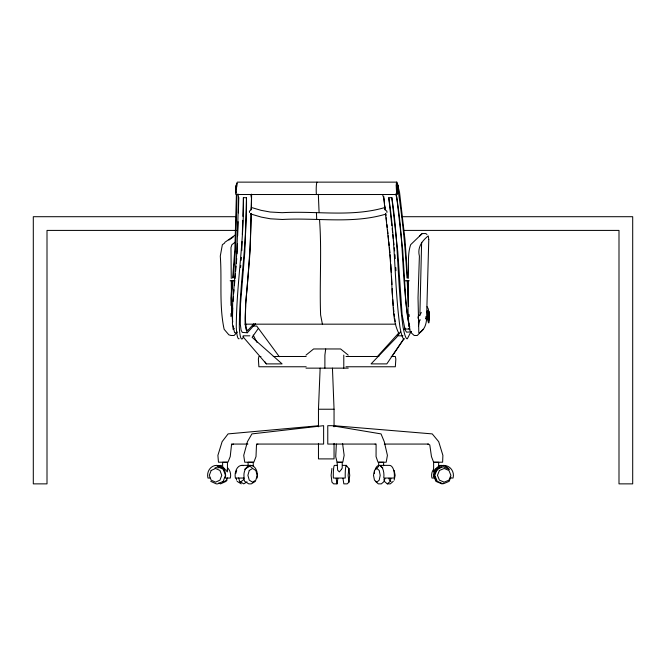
<?xml version="1.0" encoding="UTF-8"?>
<svg xmlns="http://www.w3.org/2000/svg" width="666" height="666" viewBox="0 0 666 666"><rect width="100%" height="100%" fill="white"/><g stroke="black" fill="none" stroke-linecap="round" stroke-linejoin="round"><path stroke-width="1" d="M408.516 296.195L407.667 280.453M236.988 194.272L235.622 248.376L233.267 277.83M408.166 280.494L408.025 310.015L408.924 326.756M408.208 278.463C409.165 267.291 407.043 255.503 410.656 244.68L422.211 233.558L425.79 233.558L426.981 234.507M238.37 212.945L238.769 197.519M251.415 207.709L251.615 194.139M419.913 313.42L421.62 242.341M255.569 323.651L247.311 332.759L242.307 332.401L241.084 330.194L240.318 324.159L240.543 303.863L244.822 251.848L246.462 197.802L243.406 197.586L242.865 216.342M242.749 220.313L242.324 234.407M398.526 332.759C392.507 320.512 393.648 305.786 392.132 292.441C391.3 265.975 388.603 239.66 385.447 213.386L385.822 214.119C352.297 224.201 316.75 217.507 282.409 219.472L270.471 218.806L261.297 217.108L251.19 214.119L251.024 213.386C250.816 243.756 248.418 274.009 245.546 304.22C245.887 313.586 243.356 323.984 247.311 332.759M249.475 212.496L249.425 211.197L251.124 209.74L251.465 198.168L250.849 194.922M237.421 243.898L237.004 253.771M237.67 235.781L238.103 221.678M251.257 213.869L250.125 250.907L246.903 290.692A32.018 3.838 -85.9 0 0 245.621 323.068L246.42 328.929L247.694 330.594L253.921 323.668M241.8 250.616L242.091 241.5M243.406 197.586C244.28 240.909 236.455 283.758 236.28 326.973A39.735 4.762 -85.9 0 0 239.127 338.719M246.462 197.802C247.336 241.134 239.51 283.974 239.327 327.197A39.735 4.762 -85.9 0 0 242.183 338.936L243.656 337.038M316.433 212.687L316.716 219.472M318.465 426.823L318.465 409.232L320.146 368.132M232.958 280.453L231.41 297.993L231.751 315.551M227.447 470.221L227.372 471.928L222.627 466.633L222.627 462.287L227.447 462.287L227.447 470.221L227.164 469.33M337.887 478.33L337.029 483.866L333.624 483.866L331.926 482.159L331.119 475.308L331.926 468.456M241.209 260.298L241.4 257.409M232.65 278.005L234.898 248.518L236.397 194.614M236.272 189.102L236.821 185.14M236.397 189.102L236.721 185.889M236.322 263.328L236.721 258.516M234.374 285.672L234.732 281.593M234.998 278.53L235.448 273.418M235.622 271.378L236.072 266.275M240.593 267.416L240.767 265.384M232.417 280.677L230.96 297.452L230.977 305.478M251.24 214.119L251.024 213.386M251.124 209.74L251.39 207.476L261.022 210.323L270.188 212.021L282.126 212.687C316.4 210.714 351.881 217.407 385.348 207.384L384.99 207.576M419.572 320.013L418.456 326.173M325.699 348.959L324.891 355.12L324.891 368.14M396.67 182.134L237.287 182.134A7.726 0.907 -86 0 0 235.847 194.514L396.944 194.514L396.67 183.849M397.527 193.49A5.003 0.583 86 0 1 396.869 192.199L396.378 185.14L396.978 183.849M427.072 312.829L427.406 310.481L428.013 310.481M417.923 318.14L418.273 316.292L419.347 314.86L419.738 315.717L421.262 312.362M425.557 318.848L427.639 318.848L427.872 317.64L428.03 318.748A4.953 0.583 86 0 0 428.854 318.748A5.003 0.583 86 0 1 428.088 319.347A5.003 0.583 86 0 1 427.464 313.153A5.003 0.583 86 0 1 427.955 310.439M384.898 478.33L384.29 481.36L381.327 483.866L378.338 483.866L375.383 481.36M390.875 478.33L390.259 481.36L387.304 483.866L384.349 481.36L383.941 479.345M394.155 480.153L395.138 475.308L394.155 470.462M438.661 466.3L435.123 469.33L433.616 471.928L433.999 470.221M235.864 473.368L236.68 470.462M243.806 478.213L243.256 480.153L239.968 482.159M347.227 466.741L348.934 468.456L348.127 475.308L348.934 482.159L347.227 483.866L343.831 483.866L342.973 478.33M348.934 482.159L349.733 475.308L348.934 468.456M227.364 477.905L226.065 481.36L220.571 483.866L218.731 483.033M433.799 474.442L435.905 469.247L441.849 466.741M450.882 477.039L449.125 481.36L444.031 483.508M411.105 331.385L407.384 338.719A39.735 4.554 85.9 0 1 403.022 326.964C397.194 284.049 398.643 240.459 391.808 197.586L388.753 197.802C395.587 240.684 394.139 284.274 399.966 327.197A39.735 4.554 85.9 0 0 404.329 338.936M403.629 339.027L386.813 363.894L371.07 363.894L396.611 337.321L400.482 331.851M391.858 356.56L404.004 338.769M258.133 328.721L252.123 337.321L282.101 363.894L266.358 363.894L242.857 336.596M418.373 322.377L420.288 319.83M233.683 329.037L234.191 328.405M377.372 356.56L398.801 332.925M237.346 332.043L234.099 335.489L231.027 335.489L228.863 334.832L224.142 329.295C218.989 305.278 222.078 280.419 220.288 256.085L222.369 244.68L224.658 243.073M423.126 329.279L417.291 335.489L414.219 335.489L410.964 332.609L409.09 328.596M419.747 235.897L422.211 233.558M375.383 469.247L378.338 466.741M393.248 481.36L390.293 483.866L387.304 483.866M306.002 355.12L313.611 348.959L340.609 348.959L348.218 355.12M235.181 242.166L231.901 244.68L230.977 247.561L231.252 278.463M248.102 466.633L250.141 466.416L251.964 467.64M224.833 242.341L235.656 234.732M228.904 240.085L233.158 237.096M257.884 444.064L256.485 444.938L256.002 456.626L253.838 462.212L244.73 462.212L243.723 455.344L247.452 441.666L251.915 433.899L323.626 425.682L323.626 444.064L256.418 444.064M244.663 469.247L248.776 466.741M247.028 481.859L243.739 483.866L239.635 481.36L238.661 477.905M255.403 481.36L251.29 483.866L248.776 483.866L244.663 481.36L243.689 477.905M233.366 444.064L231.502 444.938L230.22 456.626L227.955 462.212L218.473 462.212L217.899 455.344L222.119 441.666L228.088 433.899L318.29 425.774M214.951 467.998L217.699 466.741L223.202 469.247L225.474 475.308L223.202 481.36L217.699 483.866L216.267 483.866L210.764 481.36M217.815 467.998L220.571 466.741L222.402 467.582M222.719 482.159L227.114 480.153M437.995 469.663L436.097 470.462L434.124 475.308L436.097 480.153M443.548 483.15L441.849 483.866L435.905 481.36L433.799 476.173M380.444 466.633L381.11 466.416M411.421 331.826L406.585 332.176L405.111 329.97L402.106 314.743L397.769 251.631L391.808 197.586M237.063 183.849L237.479 183.849M236.222 216.708L33.3 216.708L33.3 483.866L47.003 483.866L47.003 230.411L236.28 230.411M401.681 216.708L632.7 216.708L632.7 483.866L618.997 483.866L618.997 230.411L403.721 230.411M230.145 280.794L235.056 280.794M404.345 280.794L409.257 280.794M244.913 324.167L395.77 324.167M252.897 326.065L256.726 326.065L279.32 356.726M404.329 329.037L409.182 329.037L408.591 328.405M243.14 335.814L249.842 335.814M398.135 335.814L402.922 335.814M260.947 356.493L258.891 356.493L258.366 359.066L258.891 366.766L306.16 366.766M273.276 356.493L306.16 356.493M346.004 356.493L378.887 356.493M391.217 356.493L395.329 356.493L395.845 359.066L395.329 366.766L346.004 366.766M306.002 368.14L348.218 368.14M318.465 409.232L334.049 409.232L334.049 426.823M231.36 444.064L247.919 444.064M376.182 444.064L327.764 444.064L327.764 425.682L331.951 425.682L381.035 433.899L384.249 441.666L387.412 455.344L386.213 462.212L377.997 462.212L376.057 456.626L376.099 444.938L375.091 444.064M384.315 444.064L428.704 444.064M241.85 465.376L250.657 465.376A9.932 6.743 -90 0 1 257.134 478.046M337.454 465.376L334.474 465.376A9.932 1.165 -90 0 0 333.35 478.046L345.254 478.046A9.932 1.165 -90 0 1 345.637 467.674A9.932 1.165 -90 0 1 346.903 466.416M342.416 465.376L346.378 465.376M379.087 465.376L389.552 465.376A9.932 4.853 -90 0 1 394.214 478.046L383.758 478.046A9.932 4.853 -90 0 0 381.252 466.416A9.932 4.853 -90 0 0 375.216 469.33M209.957 478.046L207.95 478.046A9.932 9.024 -90 0 1 216.617 465.376A9.932 9.024 -90 0 1 225.291 478.046L230.311 478.046A9.932 9.024 -90 0 0 227.73 467.973M450.715 478.046L453.055 478.046A9.932 9.74 -90 0 0 443.689 465.376A9.932 9.74 -90 0 0 434.324 478.046L431.984 478.046A9.932 9.74 -90 0 1 433.566 469.33M333.724 425.682L432.242 433.899L438.694 441.666L442.89 455.344L442.624 462.212L433.624 462.212L431.468 456.626L429.795 444.938L427.772 444.064M236.33 332.809L234.574 332.609L233.916 329.595M449.125 469.247L443.181 466.741L437.246 469.247L434.781 475.308L437.246 481.36L443.181 483.866M222.719 468.456L224.475 469.255M237.121 481.36L241.225 483.866M382.709 194.922L383.749 198.168L385.04 209.74L386.871 211.197L386.929 212.496M381.327 466.741L382.808 467.998M391 481.485L389.419 480.153L389.027 478.213M265.026 361.938L266.358 363.894M425.932 318.057L426.165 318.506L425.915 316.558M253.222 335.073L256.943 342.332M427.064 306.685L428.23 308.749A7.726 0.907 86 0 1 428.962 313.569M395.604 193.989L396.645 197.236C404.096 241.059 401.581 286.064 409.948 329.62M385.447 213.386L385.764 214.136M237.962 193.989L238.578 197.236L236.938 251.282L232.659 303.288L232.434 323.584L233.2 329.62M337.029 483.866L336.163 478.33M236.139 478.213L236.68 480.153M336.363 444.064L335.714 456.626L337.054 462.212L342.799 462.212L344.155 455.344L342.582 443.614M408.716 323.118L409.773 327.023M398.052 189.96C402.547 219.064 405.452 248.56 407.018 278.005M322.402 324.167L320.612 314.943C319.43 283.167 321.886 251.315 319.53 219.555M396.362 193.964L402.714 249.975L405.169 289.76M233.242 325.84L233.691 328.596M404.703 327.547L404.911 329.037M383.733 196.395L384.557 203.596M384.798 205.652L385.031 207.709M390.734 215.568L391.849 225.508M388.753 197.802L390.626 214.577M385.739 213.869L385.947 215.817M386.163 217.757L386.588 221.636M386.913 224.55L387.246 227.597M387.47 229.62L387.92 233.674M388.145 235.706L388.586 239.76M388.811 241.783L389.26 245.837M389.485 247.869L389.968 252.805M392.182 228.546L392.624 232.6M392.84 234.623L393.281 238.678M393.506 240.709L393.947 244.755M394.272 247.802L394.605 250.841M390.126 254.703L390.626 261.372M394.938 254.737L395.238 258.591M408.591 306.485L407.159 280.677M409.099 314.519L409.224 316.525M390.8 264.26L391.258 272.311M395.787 267.64L395.954 270.696M391.483 276.398L391.933 284.565M392.157 288.644L392.274 290.692A32.018 3.671 85.9 0 0 392.549 296.553M318.34 194.272L319.072 211.988M332.451 368.132L334.049 409.232M384.973 207.476L385.04 209.74M231.269 280.494L231.635 310.015L232.634 322.178A32.018 3.838 -85.9 0 1 232.7 307.9M407.609 277.83L405.07 240.468L399.558 192.432L397.71 185.006A7.726 0.907 86 0 0 396.345 183.699A7.726 0.907 86 0 0 396.944 194.514M231.002 313.511L231.01 316.525M438.661 466.183L438.661 462.287L433.616 462.287L433.616 471.928M383.608 465.767L383.608 462.287L378.663 462.287L378.663 466.25M343.789 355.12L343.789 368.14M334.049 443.381L334.049 458.899L318.465 458.899L318.465 443.381M253.238 466.25L253.238 462.287L248.102 462.287L248.102 465.767M217.615 466.416A9.932 9.024 -90 0 1 221.636 465.376M243.398 465.634A9.932 6.743 -90 0 0 235.373 478.046L244.172 478.046A9.932 6.743 -90 0 1 250.657 465.376M374.317 473.501A9.932 4.853 -90 0 1 374.558 471.736M438.678 465.759A9.932 9.74 -90 0 1 449.134 469.33M408.458 322.136A32.018 3.663 85.9 0 1 405.178 289.768M395.254 321.453A32.018 3.671 85.9 0 1 394.813 318.756M394.522 316.825A32.018 3.671 85.9 0 1 394.122 313.811M393.889 311.879A32.018 3.671 85.9 0 1 393.44 307.792M393.24 305.694A32.018 3.671 85.9 0 1 392.749 299.567M316.392 194.522A7.717 0.907 -90 0 1 316.983 182.134M429.245 319.389A7.726 0.907 86 0 1 427.639 318.848M429.237 314.818A4.52 0.533 86 0 1 428.829 319.414A4.52 0.533 86 0 1 428.146 311.855A4.52 0.533 86 0 1 429.162 314.052M233.008 301.606A32.018 3.838 -85.9 0 1 233.366 296.628M233.624 293.623A32.018 3.838 -85.9 0 1 234.007 289.752M236.03 192.258A3.788 0.441 -86 0 1 235.656 190.21A3.788 0.441 -86 0 1 236.13 185.523A3.788 0.441 -86 0 1 236.671 185.939M236.23 192.982A4.52 0.533 -86 0 1 235.864 188.628A4.52 0.533 -86 0 1 236.838 184.274M428.779 239.51L426.69 314.452C426.839 321.503 425.94 328.862 419.347 332.983L418.806 332.609L418.032 297.785L419.397 256.085C417.191 247.652 421.878 240.992 428.255 235.897L428.779 239.51M374.475 470.462L373.501 475.308L374.475 480.153L376.848 482.159L379.212 480.153L380.194 475.308L379.212 470.462L376.848 468.456L374.475 470.462M341.458 469.33L339.36 471.928L337.645 470.221L337.113 462.287L342.216 462.287L342.216 468.14L341.458 469.33M249.259 470.462L247.894 475.308L249.259 480.153L252.547 482.159L255.836 480.153L257.193 475.308L255.836 470.462L252.547 468.456L249.259 470.462M211.147 470.462L209.324 475.308L211.147 480.153L215.551 482.159L219.946 480.153L221.77 475.308L219.946 470.462L215.551 468.456L211.147 470.462M439.435 470.462L437.47 475.308L439.435 480.153L444.189 482.159L448.934 480.153L450.907 475.308L448.934 470.462L444.189 468.456L439.435 470.462M397.044 185.439A4.52 0.533 86 0 0 397.802 192.982A4.52 0.533 86 0 0 398.068 187.462A4.52 0.533 86 0 0 397.044 185.439M397.361 185.939A3.788 0.441 86 0 0 398.002 192.258A3.788 0.441 86 0 0 398.226 187.637A3.788 0.441 86 0 0 397.361 185.939M428.454 312.529A3.788 0.441 86 0 0 429.095 318.848A3.788 0.441 86 0 0 429.32 314.227A3.788 0.441 86 0 0 428.454 312.529"/></g></svg>
